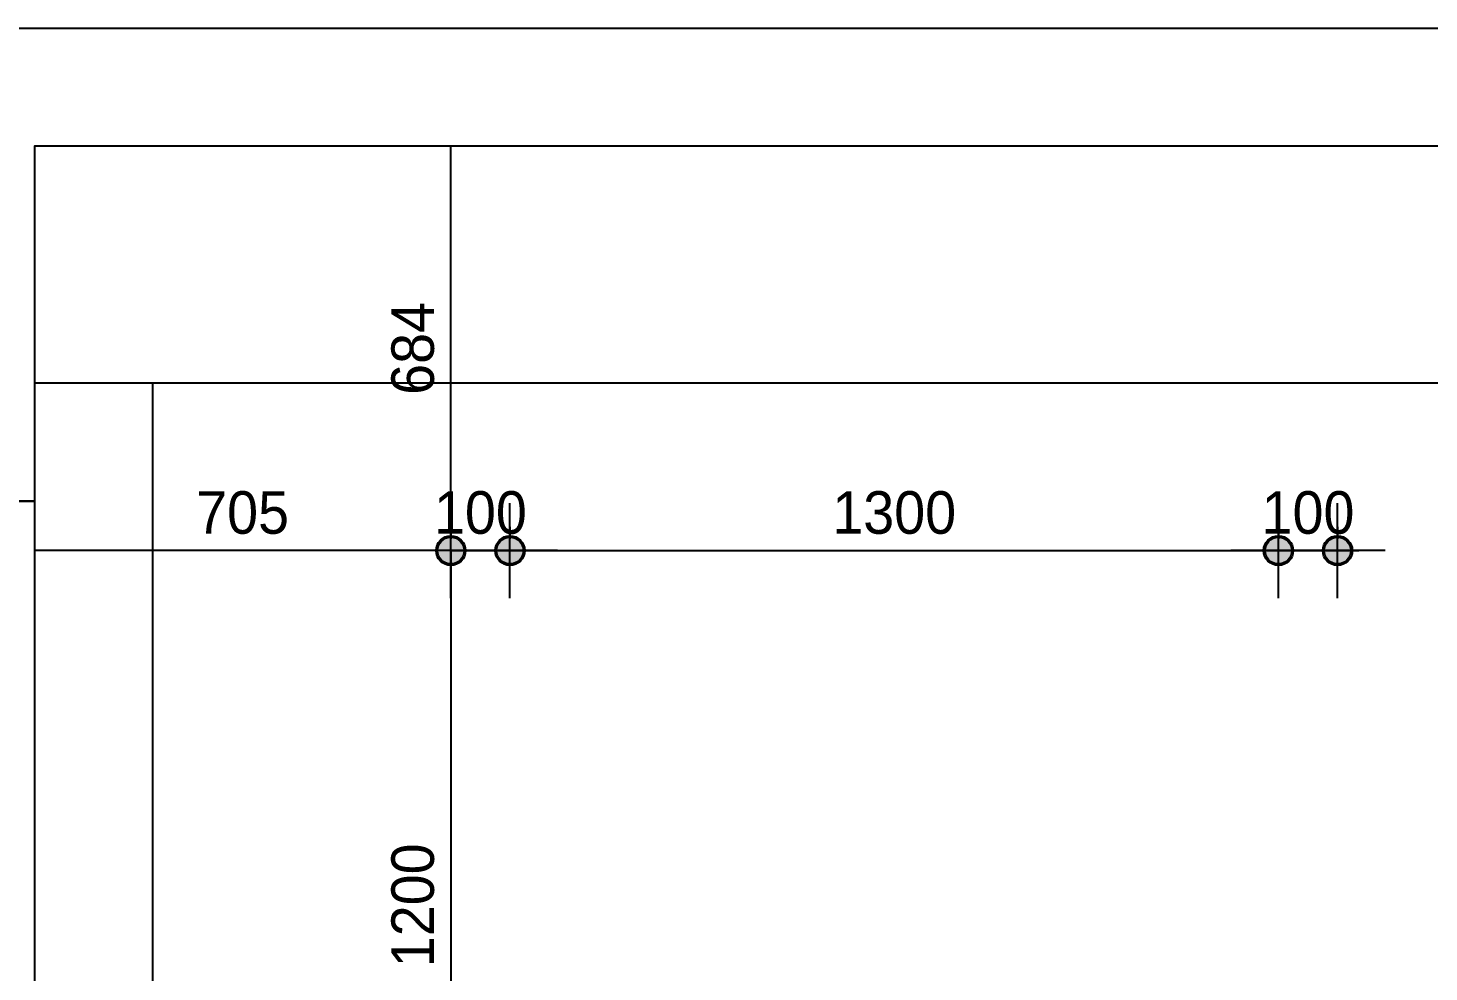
# Model space of a CAD drawing. Header units: millimetres. Extents: x -7413 to 64677, y 6112 to 38711.
# Drawn here: x 46003 to 48373, y 18995 to 20592 of the extents above; entities that cross this region are included whole.
import ezdxf

# ---------------------------------------------------------------- set-up
doc = ezdxf.new("R2010")
doc.units = ezdxf.units.MM
doc.header["$LTSCALE"] = 100
doc.layers.get('Defpoints').update_dxf_attribs({"color": 139})
for name, color, linetype in [('CEIL-LIGHT', 7, 'Continuous'), ('RC-LIGHT', 7, 'Continuous'), ('가구', 6, 'Continuous'), ('내부벽체선', 3, 'Continuous'), ('외곽선', 2, 'Continuous'), ('창호', 4, 'Continuous'), ('치수선', 1, 'Continuous')]:
    doc.layers.add(name, color=color, linetype=linetype)
doc.styles.add('YOURNAME', font='Dotum.ttf')
doc.dimstyles.new('40', dxfattribs={"dimscale": 40, "dimtxt": 1.8, "dimasz": 0.9, "dimexe": 0.5, "dimexo": 1, "dimgap": 0.7, "dimtad": 1, "dimdec": 0, "dimzin": 0, "dimdsep": 46, "dimtxsty": 'YOURNAME', "dimblk": 'NONE', "dimcen": 0, "dimclrd": 1, "dimclre": 1, "dimclrt": 7, "dimadec": 0, "dimazin": 0, "dimtfac": 1, "dimtdec": 0, "dimtix": 1, "dimtmove": 2, "dimatfit": 3, "dimldrblk": 'NONE', "dimfxl": 1, "dimtolj": 1, "dimtzin": 0, "dimarcsym": 0})

# ---------------------------------------------------------------- blocks, each defined once
blk = doc.blocks.new('평면도')
at = {"layer": '외곽선'}
for points in [[(21636.1, 21704.9), (22436.1, 21704.9), (22436.1, 15698.9), (22236.1, 15698.9), (22236.1, 16363.9), (20790.1, 16363.9), (20790.1, 14778.9), (18910.1, 14778.9), (18910.1, 14978.9), (20590.1, 14978.9)], [(20590.1, 14978.9), (20590.1, 16980.9), (19345.1, 16980.9), (19345.1, 15828.9), (19145.1, 15828.9), (19145.1, 17180.9), (21183.1, 17180.9), (21183.1, 16580.9), (22236.1, 16580.9), (22236.1, 20089.9), (21636.1, 20089.9), (21636.1, 20289.9), (22236.1, 20289.9), (22236.1, 21504.9), (21636.1, 21504.9), (21636.1, 21704.9)]]:
    blk.add_lwpolyline(points, dxfattribs=at)
at = {"layer": '창호'}
blk.add_lwpolyline([(20068.1, 20289.9), (21636.1, 20289.9), (21636.1, 20089.9), (20068.1, 20089.9)], close=True, dxfattribs=at)
blk = doc.blocks.new('천정도')
at = {"layer": '가구', "color": 251}
for p, q in [((76265.6, 20268.9), (73356.6, 20268.9)), ((73356.6, 20268.9), (73356.6, 19868.9)), ((73356.6, 19868.9), (76265.6, 19868.9))]:
    blk.add_line(p, q, dxfattribs=at)
at = {"layer": '치수선', "rotation": 90}
blk.add_blockref('평면도', (93446.5, -1967.3), dxfattribs=at)
blk = doc.blocks.new('1')
at = {"linetype": 'Continuous'}
h = blk.add_hatch(color=4, dxfattribs=at)
h.dxf.hatch_style = 1
edge = h.paths.add_edge_path()
edge.add_arc((11539653.5, -14273503.8), 37.5, 0, 360)
at = {"color": 1, "linetype": 'Continuous'}
for p, q in [((11539653.5, -14273637.1), (11539653.5, -14273370.5)), ((11539520.2, -14273503.8), (11539786.8, -14273503.8))]:
    blk.add_line(p, q, dxfattribs=at)
at = {"color": 4, "linetype": 'Continuous'}
for radius in [41.5, 37.5]:
    blk.add_circle((11539653.5, -14273503.8), radius, dxfattribs=at)
blk = doc.blocks.new('*D194')
at = {"layer": 'Defpoints', "color": 0, "transparency": 16777216}
for p in [(46718, 20392.1), (46718, 20392.1), (46718, 19708.1)]:
    blk.add_point(p, dxfattribs=at)
at = {"layer": '치수선', "color": 1, "lineweight": -2, "transparency": 16777216}
for p, q in [((46718, 19708.1), (46718, 20392.1)), ((46758, 20392.1), (46738, 20392.1)), ((46758, 19708.1), (46738, 19708.1))]:
    blk.add_line(p, q, dxfattribs=at)
at = {"layer": '치수선', "color": 7, "transparency": 16777216, "insert": (46653.9, 20050.1), "char_height": 72, "attachment_point": 5, "rotation": 90, "style": 'YOURNAME'}
blk.add_mtext('\\A1;684', dxfattribs=at)
blk = doc.blocks.new('_None')
blk = doc.blocks.new('*D195')
at = {"layer": 'Defpoints', "color": 0, "transparency": 16777216}
for p in [(46718, 19708.1), (46718, 18508.1), (46718, 18508.1)]:
    blk.add_point(p, dxfattribs=at)
at = {"layer": '치수선', "color": 1, "lineweight": -2, "transparency": 16777216}
for p, q in [((46718, 19708.1), (46718, 18508.1)), ((46758, 19708.1), (46738, 19708.1)), ((46758, 18508.1), (46738, 18508.1))]:
    blk.add_line(p, q, dxfattribs=at)
at = {"layer": '치수선', "color": 7, "transparency": 16777216, "insert": (46653.9, 19108.1), "char_height": 72, "attachment_point": 5, "rotation": 90, "style": 'YOURNAME'}
blk.add_mtext('\\A1;1200', dxfattribs=at)
blk = doc.blocks.new('*D197')
at = {"layer": 'Defpoints', "color": 0, "transparency": 16777216}
for p in [(46013.5, 19708.1), (46013.5, 19708.1), (46718, 19708.1)]:
    blk.add_point(p, dxfattribs=at)
at = {"layer": '치수선', "color": 1, "lineweight": -2, "transparency": 16777216}
for p, q in [((46013.5, 19748.1), (46013.5, 19728.1)), ((46718, 19748.1), (46718, 19728.1)), ((46718, 19708.1), (46013.5, 19708.1))]:
    blk.add_line(p, q, dxfattribs=at)
at = {"layer": '치수선', "color": 7, "transparency": 16777216, "insert": (46365.7, 19772.1), "char_height": 72, "attachment_point": 5, "style": 'YOURNAME'}
blk.add_mtext('\\A1;705', dxfattribs=at)
blk = doc.blocks.new('*D198')
at = {"layer": 'Defpoints', "color": 0, "transparency": 16777216}
for p in [(46718, 19708.1), (46818, 19708.1), (46818, 19708.1)]:
    blk.add_point(p, dxfattribs=at)
at = {"layer": '치수선', "color": 1, "lineweight": -2, "transparency": 16777216}
for p, q in [((46718, 19748.1), (46718, 19728.1)), ((46818, 19748.1), (46818, 19728.1)), ((46718, 19708.1), (46682, 19708.1)), ((46718, 19708.1), (46818, 19708.1)), ((46818, 19708.1), (46854, 19708.1))]:
    blk.add_line(p, q, dxfattribs=at)
at = {"layer": '치수선', "color": 7, "transparency": 16777216, "insert": (46768, 19772.1), "char_height": 72, "attachment_point": 5, "style": 'YOURNAME'}
blk.add_mtext('\\A1;100', dxfattribs=at)
blk = doc.blocks.new('*D199')
at = {"layer": 'Defpoints', "color": 0, "transparency": 16777216}
for p in [(46818, 19708.1), (48118, 19708.1), (48118, 19708.1)]:
    blk.add_point(p, dxfattribs=at)
at = {"layer": '치수선', "color": 1, "lineweight": -2, "transparency": 16777216}
for p, q in [((48118, 19748.1), (48118, 19728.1)), ((46818, 19708.1), (48118, 19708.1)), ((46818, 19668.1), (46818, 19688.1))]:
    blk.add_line(p, q, dxfattribs=at)
at = {"layer": '치수선', "color": 7, "transparency": 16777216, "insert": (47468, 19772.1), "char_height": 72, "attachment_point": 5, "style": 'YOURNAME'}
blk.add_mtext('\\A1;1300', dxfattribs=at)
blk = doc.blocks.new('*D200')
at = {"layer": 'Defpoints', "color": 0, "transparency": 16777216}
for p in [(48118, 19708.1), (48218, 19708.1), (48218, 19708.1)]:
    blk.add_point(p, dxfattribs=at)
at = {"layer": '치수선', "color": 1, "lineweight": -2, "transparency": 16777216}
for p, q in [((48118, 19748.1), (48118, 19728.1)), ((48218, 19748.1), (48218, 19728.1)), ((48118, 19708.1), (48082, 19708.1)), ((48118, 19708.1), (48218, 19708.1)), ((48218, 19708.1), (48254, 19708.1))]:
    blk.add_line(p, q, dxfattribs=at)
at = {"layer": '치수선', "color": 7, "transparency": 16777216, "insert": (48168, 19772.1), "char_height": 72, "attachment_point": 5, "style": 'YOURNAME'}
blk.add_mtext('\\A1;100', dxfattribs=at)

msp = doc.modelspace()

# ---------------------------------------------------------------- linework, layer by layer
at = {"layer": 'CEIL-LIGHT'}
msp.add_lwpolyline([(46013.5, 19992.1), (46213.5, 19992.1), (46213.5, 18224.1)], dxfattribs=at)

# ---------------------------------------------------------------- block references
at = {"layer": 'RC-LIGHT', "xscale": 0.6024096385271789, "yscale": 0.6024096385271789, "zscale": 0.6024096385271789, "rotation": 89.99999999999999}
for p in [(-8551778.3, -6931890.4), (-8551678.3, -6931890.4), (-8550378.3, -6931890.4), (-8550278.3, -6931890.4)]:
    msp.add_blockref('1', p, dxfattribs=at)
at = {"layer": '내부벽체선'}
msp.add_blockref('천정도', (-27343.1, 123.2), dxfattribs=at)

# ---------------------------------------------------------------- dimensions: what is measured, and where the dimension line sits
at = {"layer": '치수선'}
for base, p2, picture, middle in [((46718, 20392.1), (46718, 20392.1), '*D194', (46653.9, 20050.1)), ((46718, 18508.1), (46718, 18508.1), '*D195', (46653.9, 19108.1))]:
    dim = msp.add_linear_dim(base=base, p1=(46718, 19708.1), p2=p2, angle=90, dimstyle='40', dxfattribs=at)
    dim.commit()
    dim.dimension.update_dxf_attribs({"geometry": picture, "text_midpoint": middle})
for base, p1, p2, picture, middle in [((46013.4821868, 19708.0868328), (46717.9821868, 19708.0868328), (46013.4821868, 19708.0868328), '*D197', (46365.7321868, 19772.1356795)), ((46818, 19708.1), (46718, 19708.1), (46818, 19708.1), '*D198', (46768, 19772.1)), ((48118, 19708.1), (46818, 19708.1), (48118, 19708.1), '*D199', (47468, 19772.1)), ((48218, 19708.1), (48118, 19708.1), (48218, 19708.1), '*D200', (48168, 19772.1))]:
    dim = msp.add_linear_dim(base=base, p1=p1, p2=p2, dimstyle='40', dxfattribs=at)
    dim.commit()
    dim.dimension.update_dxf_attribs({"geometry": picture, "text_midpoint": middle})

doc.saveas('drawing.dxf')
